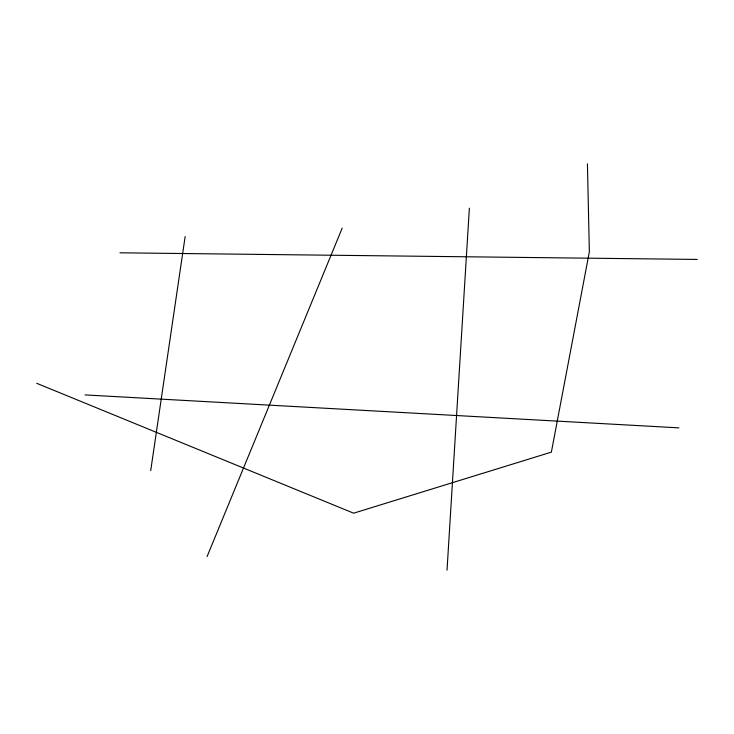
<?xml version="1.0" encoding="UTF-8"?>
<svg xmlns="http://www.w3.org/2000/svg" width="734" height="734" viewBox="0 0 734 734"><rect width="100%" height="100%" fill="white"/><g stroke="black" fill="none" stroke-linecap="round" stroke-linejoin="round"><path stroke-width="1.1" d="M447.024 570.171L469.365 208.172M150.709 470.632L185.151 236.531M207.061 556.62L342.2 228.127M119.954 252.808L697.3 259.432M85.034 394.91L678.913 427.867M36.7 383.295L353.641 513.185L551.372 452.126L589.356 251.799L587.429 163.829"/></g></svg>
